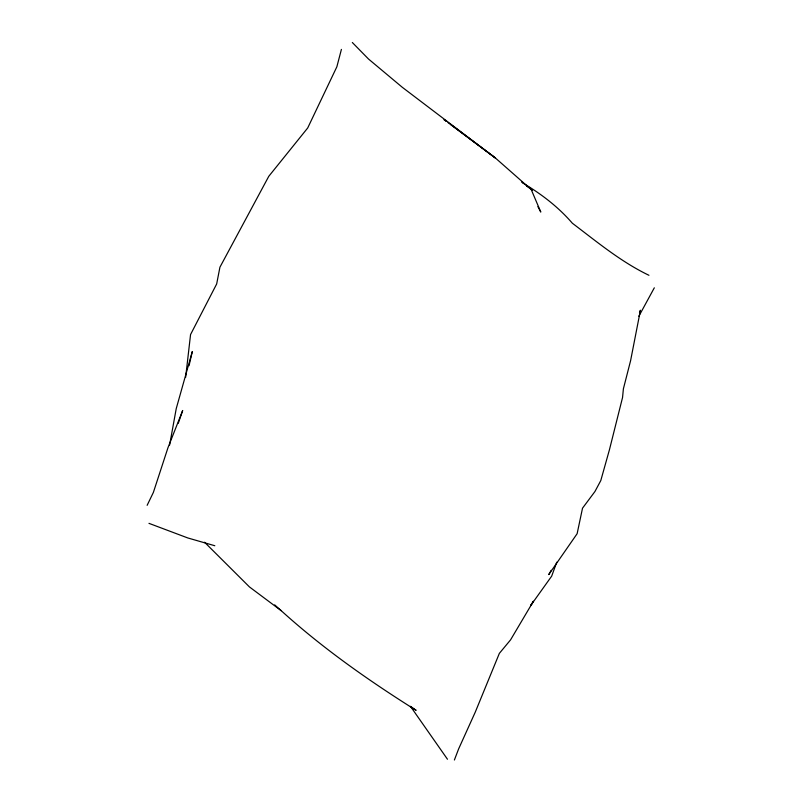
<?xml version="1.0" encoding="UTF-8"?>
<svg xmlns="http://www.w3.org/2000/svg" width="800" height="800" viewBox="0 0 800 800"><rect width="100%" height="100%" fill="white"/><g stroke="black" fill="none" stroke-linecap="round" stroke-linejoin="round"><path stroke-width="1.2" d="M185.64 377.36L190.56 334.54L216.67 283.96L219.92 267.21L268.79 176.29L307.7 127.98L336.86 66.79L341.41 49.4M169.61 445.07L176.24 408.6L192.3 351.55L189.03 365.74M178.28 423.3L182.68 410.51L168 447.64L153.36 492.46L147.14 505.32M556.76 562.17L551.68 576.14L530.66 605.58L533.42 601.25L510.57 639.86L499.35 653.39L475.26 712.15L458.64 748.88L454.39 760M639.48 312.51L640.44 310.23L630.57 360.78L623.39 388.82L622.55 397.5L609.43 449.78L600.79 480.57L594.94 491.52L582.52 508.18L577.13 533.7L548.77 574.58L551.19 570.31M638.84 316.26L654.32 287.81M214.82 545.74L187.81 537.96L148.97 523.35M648.95 275.29C620.98 261.87 596.95 241.83 572.35 223.23C558.29 206.94 541.55 194.16 523.18 183.23M411.4 706.98L416.12 710.35C368.73 680.6 322.7 648.31 281.19 610.67L274.67 604.88M526.94 186.02L532.44 190.04M521.52 181.97L523.47 183.41M526.4 185.57L532.26 189.89M451.02 124.78L495.34 157.94L531.21 189.54L540.79 212.05L537.9 206.62M447.97 122.55L495.34 157.94L402.33 87.32L368.51 59.02L352.33 42.51M281.19 610.67L249.44 586.92L204.55 542.22M410.45 706.31L447.47 759.24M446.03 121.08L444.03 119.6L445.99 121.07"/></g></svg>
